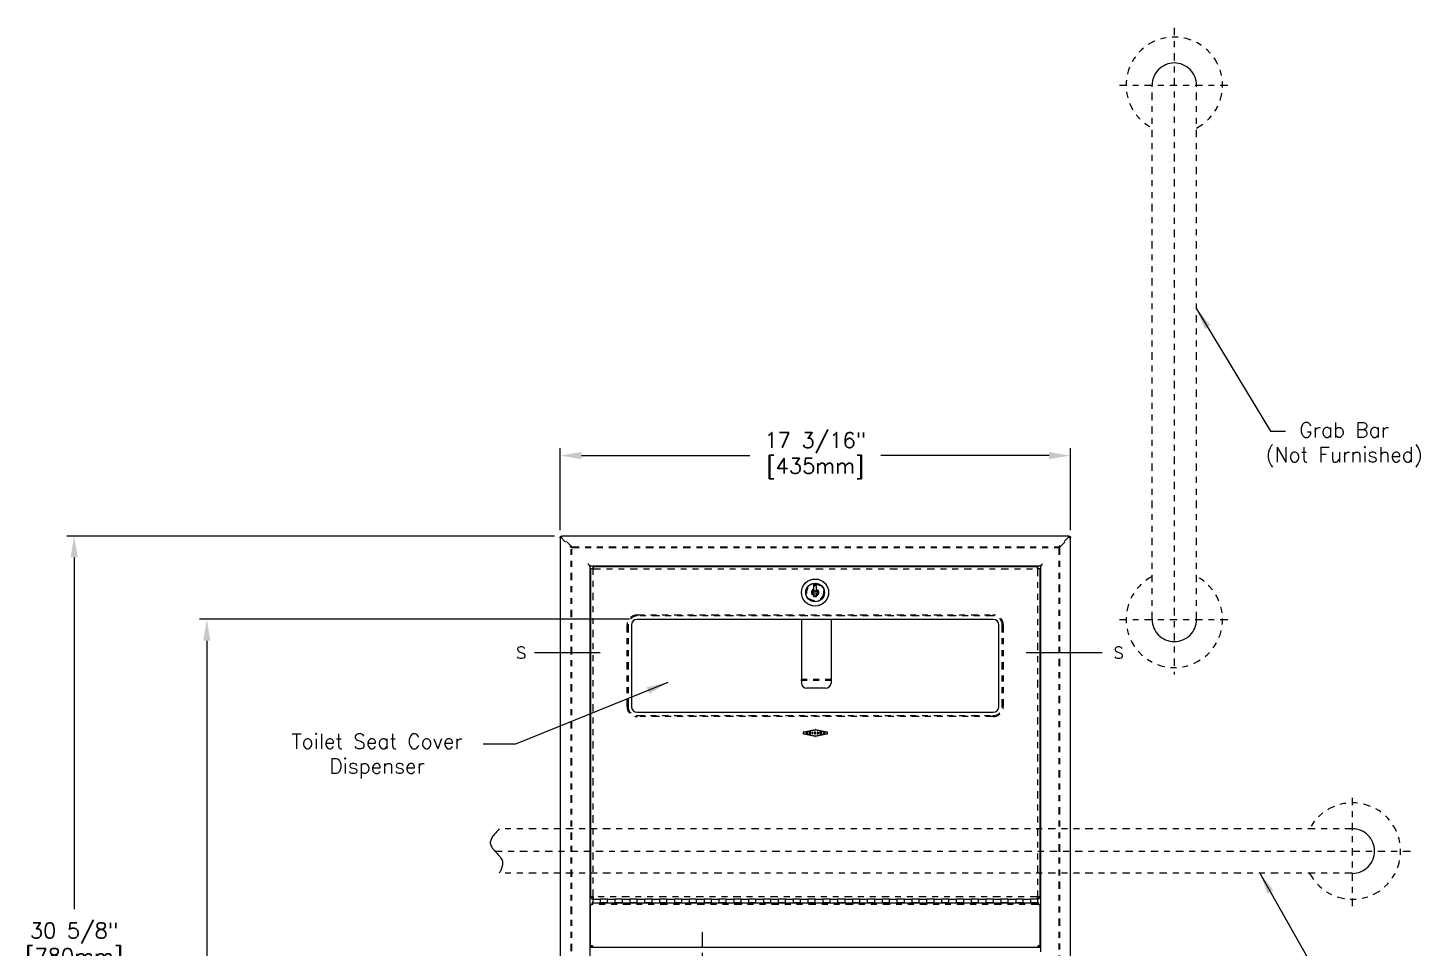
# Model space of a CAD drawing. Header units: inches. Extents: x -2.3 to 42.8, y 5.2 to 38.
# Drawn here: x -2.35 to 21.11, y 22.51 to 38.02 of the extents above; entities that cross this region are included whole.
import ezdxf

# ---------------------------------------------------------------- set-up
doc = ezdxf.new("R2010")
doc.units = ezdxf.units.IN
doc.header["$LTSCALE"] = 0.5
doc.header["$MEASUREMENT"] = 0
doc.header["$PDSIZE"] = -1
for name, pattern in [('CENTER', [0.4, 0.25, -0.05, 0.05, -0.05]), ('CENTERX2', [0.8, 0.5, -0.1, 0.1, -0.1]), ('DOT2', [0.025, 0, -0.025]), ('PHANTOM', [0.5, 0.25, -0.05, 0.05, -0.05, 0.05, -0.05]), ('PHANTOMX2', [5, 2.5, -0.5, 0.5, -0.5, 0.5, -0.5])]:
    doc.linetypes.add(name, pattern=pattern)
doc.layers.add('DIMENSIONS', color=1, linetype='Continuous')
doc.layers.add('Object', color=4, linetype='Continuous')
doc.styles.get("Standard").update_dxf_attribs({"font": 'romans.shx'})
doc.dimstyles.get("Standard").update_dxf_attribs({"dimscale": 2, "dimtxt": 0.13, "dimasz": 0.18, "dimexe": 0.0625, "dimexo": 0.0625, "dimgap": 0.09, "dimtad": 0, "dimtih": 1, "dimtoh": 1, "dimdec": 4, "dimlfac": 2, "dimzin": 4, "dimdsep": 46, "dimlunit": 5, "dimtxsty": 'Standard', "dimcen": 0.09, "dimadec": 0, "dimazin": 1, "dimtfac": 1, "dimtdec": 4, "dimtofl": 0, "dimtmove": 0, "dimatfit": 3, "dimfxl": 1, "dimfrac": 2, "dimtolj": 1, "dimtzin": 0, "dimarcsym": 0})

# ---------------------------------------------------------------- blocks, each defined once
blk = doc.blocks.new('*D4')
at = {"layer": 'Defpoints', "color": 0}
for p in [(15.218, 30.808), (6.623, 29.424), (15.218, 29.424)]:
    blk.add_point(p, dxfattribs=at)
at = {"layer": 'DIMENSIONS', "color": 0, "lineweight": -2}
for p, q in [((6.623, 29.549), (6.623, 30.933)), ((6.983, 30.808), (9.818, 30.808)), ((14.858, 30.808), (12.023, 30.808)), ((15.218, 29.549), (15.218, 30.933))]:
    blk.add_line(p, q, dxfattribs=at)
at = {"layer": 'DIMENSIONS', "color": 0}
for points in [[(6.983, 30.868), (6.983, 30.748), (6.623, 30.808)], [(14.858, 30.868), (14.858, 30.748), (15.218, 30.808)]]:
    blk.add_solid(points, dxfattribs=at)
at = {"layer": 'DIMENSIONS', "color": 0, "insert": (10.921, 30.808), "char_height": 0.26, "attachment_point": 5}
blk.add_mtext('\\A1;17 3/16"\\P[435mm]', dxfattribs=at)
blk = doc.blocks.new('*D5')
at = {"layer": 'Defpoints', "color": 0}
for p in [(6.652, 29.453), (-1.565, 14.139), (6.652, 14.139)]:
    blk.add_point(p, dxfattribs=at)
at = {"layer": 'DIMENSIONS', "color": 0, "lineweight": -2}
for p, q in [((6.527, 29.453), (-1.69, 29.453)), ((-1.565, 29.093), (-1.565, 23.164)), ((-1.565, 14.499), (-1.565, 21.925)), ((6.527, 14.139), (-1.69, 14.139))]:
    blk.add_line(p, q, dxfattribs=at)
at = {"layer": 'DIMENSIONS', "color": 0}
for points in [[(-1.625, 29.093), (-1.505, 29.093), (-1.565, 29.453)], [(-1.625, 14.499), (-1.505, 14.499), (-1.565, 14.139)]]:
    blk.add_solid(points, dxfattribs=at)
at = {"layer": 'DIMENSIONS', "color": 0, "insert": (-1.565, 22.544), "char_height": 0.26, "attachment_point": 5}
blk.add_mtext('\\A1;30 5/8"\\P[780mm]', dxfattribs=at)
blk = doc.blocks.new('*D6')
at = {"layer": 'Defpoints', "color": 0}
for p in [(7.918, 28.049), (0.67, 14.139), (6.652, 14.139)]:
    blk.add_point(p, dxfattribs=at)
at = {"layer": 'DIMENSIONS', "color": 0, "lineweight": -2}
for p, q in [((7.793, 28.049), (0.545, 28.049)), ((0.67, 27.689), (0.67, 21.077)), ((0.67, 14.499), (0.67, 19.838)), ((6.527, 14.139), (0.545, 14.139))]:
    blk.add_line(p, q, dxfattribs=at)
at = {"layer": 'DIMENSIONS', "color": 0}
for points in [[(0.61, 27.689), (0.73, 27.689), (0.67, 28.049)], [(0.61, 14.499), (0.73, 14.499), (0.67, 14.139)]]:
    blk.add_solid(points, dxfattribs=at)
at = {"layer": 'DIMENSIONS', "color": 0, "insert": (0.67, 20.458), "char_height": 0.26, "attachment_point": 5}
blk.add_mtext('\\A1;27 13/16"\\P[705mm]', dxfattribs=at)

msp = doc.modelspace()

# ---------------------------------------------------------------- linework, layer by layer
at = {"layer": 'DIMENSIONS', "linetype": 'CENTER'}
for p, q in [((16.968212, 38.016077), (16.968212, 27.120365)), ((16.042148, 37.048681), (17.891229, 37.048681)), ((16.042148, 28.048681), (17.891229, 28.048681)), ((19.968212, 23.217728), (19.968212, 25.066809)), ((5.520567, 24.144283), (20.990679, 24.144283))]:
    msp.add_line(p, q, dxfattribs=at)
at = {"layer": 'DIMENSIONS', "linetype": 'PHANTOM'}
for p, q in [((16.593212, 28.048681), (16.593212, 37.048681)), ((17.343212, 28.048681), (17.343212, 37.048681)), ((19.968212, 24.519283), (5.596914, 24.519283)), ((19.968212, 23.769283), (5.596914, 23.769283))]:
    msp.add_line(p, q, dxfattribs=at)
at = {"layer": 'DIMENSIONS'}
for p, q in [((7.29426, 27.483533), (6.188496, 27.483533)), ((15.750946, 27.483533), (14.472482, 27.483533))]:
    msp.add_line(p, q, dxfattribs=at)
at = {"layer": 'DIMENSIONS', "linetype": 'CENTERX2'}
msp.add_line((9.012566, 22.776478), (9.012566, 12.232907), dxfattribs=at)
at = {"layer": 'DIMENSIONS', "linetype": 'PHANTOM'}
for centre, start, end in [((16.968212, 37.048681), 297.4864263, 242.5135737), ((16.968212, 28.048681), 117.4864263, 62.5135737), ((19.968212, 24.143791), 207.4864263, 152.5135737)]:
    msp.add_arc(centre, 0.8125, start, end, dxfattribs=at)
at = {"layer": 'DIMENSIONS', "linetype": 'PHANTOMX2'}
for centre, start, end in [((16.968212, 37.048681), 0, 180), ((16.968212, 28.048681), 180, 0), ((19.968212, 24.143791), 270, 90)]:
    msp.add_arc(centre, 0.375, start, end, dxfattribs=at)
msp.add_open_spline([(5.596914, 24.519283), (5.514104, 24.431413), (5.332085, 24.238272), (5.718699, 24.024626), (5.629507, 23.83762), (5.596914, 23.769283)], degree=3, knots=[0, 0, 0, 0, 0.2977481128, 0.654453789, 0.8598638664, 0.8598638664, 0.8598638664, 0.8598638664], dxfattribs=at)
at = {"layer": 'Object', "linetype": 'Continuous', "lineweight": 15}
for p, q in [((6.623171, 29.424234), (6.623171, 14.167832)), ((15.189518, 29.452928), (6.651865, 29.452928)), ((15.218212, 14.167832), (15.218212, 29.424234)), ((7.123816, 28.938364), (7.123816, 28.921033)), ((7.123816, 28.921033), (7.123816, 14.671033)), ((7.137736, 28.952283), (7.155067, 28.952283)), ((7.177691, 28.902283), (7.138192, 28.902283)), ((7.138192, 23.386283), (7.138192, 28.902283)), ((7.155067, 28.952283), (14.686316, 28.952283)), ((7.170691, 28.952283), (7.170691, 28.909283)), ((7.170691, 28.902283), (7.170691, 28.909283)), ((7.177691, 28.941783), (14.663692, 28.941783)), ((7.177691, 28.941783), (7.177691, 28.902283)), ((14.663692, 28.902283), (14.663692, 28.941783)), ((14.703191, 28.902283), (14.663692, 28.902283)), ((14.670692, 28.909283), (14.670692, 28.952283)), ((14.670692, 28.909283), (14.670692, 28.902283)), ((14.686316, 28.952283), (14.703647, 28.952283)), ((14.703191, 28.902283), (14.703191, 23.386283)), ((14.717567, 28.921033), (14.717567, 28.938364)), ((14.717567, 22.444783), (14.717567, 28.921033)), ((10.896441, 28.620976), (10.937441, 28.620976)), ((10.896441, 28.558935), (10.896441, 28.620976)), ((10.937441, 28.620976), (10.937441, 28.558935)), ((10.937441, 28.520976), (10.896441, 28.520976)), ((10.896441, 28.425975), (10.896441, 28.443017)), ((10.937441, 28.425975), (10.896441, 28.425975)), ((10.937441, 28.443017), (10.937441, 28.425975)), ((7.823191, 27.953783), (7.823191, 26.578783)), ((13.918191, 28.048783), (7.918191, 28.048783)), ((10.685691, 28.048783), (10.685691, 27.036226)), ((11.185691, 28.048783), (11.185691, 27.036226)), ((14.013191, 26.578783), (14.013191, 27.953783)), ((10.685691, 27.016081), (10.685691, 27.036226)), ((10.685691, 27.016081), (10.685691, 26.971868)), ((11.185691, 27.036226), (11.185691, 27.016081)), ((11.185691, 27.016081), (11.185691, 26.971868)), ((11.091691, 26.891294), (10.779691, 26.891294)), ((7.918191, 26.483783), (13.918191, 26.483783)), ((10.727086, 26.150908), (10.917042, 26.190903)), ((10.917042, 26.076663), (10.727086, 26.116658)), ((10.727601, 26.148461), (10.917557, 26.188456)), ((10.917557, 26.079109), (10.727601, 26.119105)), ((10.784953, 26.135653), (10.76621, 26.117737)), ((10.76621, 26.117737), (10.770852, 26.117737)), ((10.76746, 26.150236), (10.784953, 26.135653)), ((10.77244, 26.150236), (10.76746, 26.150236)), ((10.770852, 26.117737), (10.786835, 26.133023)), ((10.786835, 26.138231), (10.77244, 26.150236)), ((10.790168, 26.150236), (10.786835, 26.150236)), ((10.786835, 26.150236), (10.786835, 26.138231)), ((10.786835, 26.133023), (10.786835, 26.117737)), ((10.786835, 26.117737), (10.790168, 26.117737)), ((10.790168, 26.117737), (10.790168, 26.150236)), ((10.815001, 26.144273), (10.817768, 26.14232)), ((10.817768, 26.125653), (10.815001, 26.12372)), ((10.876501, 26.150236), (10.873168, 26.150236)), ((10.873168, 26.150236), (10.873168, 26.117737)), ((10.873168, 26.117737), (10.876501, 26.117737)), ((10.876501, 26.117737), (10.876501, 26.150236)), ((10.914102, 26.132737), (10.901335, 26.117737)), ((10.901335, 26.117737), (10.905573, 26.117737)), ((10.905573, 26.117737), (10.91834, 26.132737)), ((10.914063, 26.146903), (10.920501, 26.146903)), ((10.920501, 26.13607), (10.914212, 26.136024)), ((10.923835, 26.150236), (10.916804, 26.150236)), ((10.91834, 26.132737), (10.920501, 26.132737)), ((10.920501, 26.146903), (10.920501, 26.13607)), ((10.920501, 26.132737), (10.920501, 26.117737)), ((10.920501, 26.117737), (10.923835, 26.117737)), ((10.923825, 26.188456), (11.113782, 26.148461)), ((11.113782, 26.119105), (10.923825, 26.079109)), ((10.923835, 26.117737), (10.923835, 26.150236)), ((10.924341, 26.190903), (11.114297, 26.150908)), ((11.114297, 26.116658), (10.924341, 26.076663)), ((10.959951, 26.117737), (10.969501, 26.117737)), ((10.966168, 26.12107), (10.961754, 26.12107)), ((10.962054, 26.146903), (10.966168, 26.146903)), ((10.969501, 26.150236), (10.962685, 26.150236)), ((10.966168, 26.136487), (10.964137, 26.136487)), ((10.964163, 26.133153), (10.966168, 26.133153)), ((10.966168, 26.146903), (10.966168, 26.136487)), ((10.966168, 26.133153), (10.966168, 26.12107)), ((10.969501, 26.117737), (10.969501, 26.150236)), ((11.065867, 26.117737), (11.075418, 26.117737)), ((11.072085, 26.12107), (11.067671, 26.12107)), ((11.06797, 26.146903), (11.072085, 26.146903)), ((11.075418, 26.150236), (11.068602, 26.150236)), ((11.072085, 26.136487), (11.070054, 26.136487)), ((11.07008, 26.133153), (11.072085, 26.133153)), ((11.072085, 26.146903), (11.072085, 26.136487)), ((11.072085, 26.133153), (11.072085, 26.12107)), ((11.075418, 26.117737), (11.075418, 26.150236)), ((7.123816, 23.860514), (7.138192, 23.866987)), ((14.717567, 23.860514), (14.703191, 23.866987)), ((7.130691, 22.544783), (7.130691, 23.244283)), ((7.130691, 23.244283), (7.160691, 23.244283)), ((7.138192, 23.386283), (7.138192, 23.371283)), ((7.162691, 23.371283), (7.138192, 23.371283)), ((7.170691, 23.269283), (7.160691, 23.269283)), ((7.160691, 23.244283), (7.160691, 23.269283)), ((7.170691, 23.331783), (7.295692, 23.331783)), ((7.170691, 23.331783), (7.170691, 23.269283)), ((7.170691, 23.269283), (7.295692, 23.269283)), ((7.177691, 23.371283), (7.177691, 23.331783)), ((7.420691, 23.331783), (7.295692, 23.331783)), ((7.295692, 23.331783), (7.295692, 23.269283)), ((7.420691, 23.269283), (7.295692, 23.269283)), ((7.295692, 23.269283), (7.420691, 23.269283)), ((7.420691, 23.331783), (7.545691, 23.331783)), ((7.420691, 23.269283), (7.420691, 23.331783)), ((7.420691, 23.269283), (7.545691, 23.269283)), ((7.670692, 23.331783), (7.545691, 23.331783)), ((7.545691, 23.331783), (7.545691, 23.269283)), ((7.670692, 23.269283), (7.545691, 23.269283)), ((7.545691, 23.269283), (7.670692, 23.269283)), ((7.670692, 23.331783), (7.795691, 23.331783)), ((7.670692, 23.269283), (7.670692, 23.331783)), ((7.670692, 23.269283), (7.795691, 23.269283)), ((7.920691, 23.331783), (7.795691, 23.331783)), ((7.795691, 23.331783), (7.795691, 23.269283)), ((7.920691, 23.269283), (7.795691, 23.269283)), ((7.795691, 23.269283), (7.920691, 23.269283)), ((7.920691, 23.331783), (8.045691, 23.331783)), ((7.920691, 23.269283), (7.920691, 23.331783)), ((7.920691, 23.269283), (8.045691, 23.269283)), ((8.170692, 23.331783), (8.045691, 23.331783)), ((8.045691, 23.331783), (8.045691, 23.269283)), ((8.170692, 23.269283), (8.045691, 23.269283)), ((8.045691, 23.269283), (8.170692, 23.269283)), ((8.170692, 23.331783), (8.295691, 23.331783)), ((8.170692, 23.269283), (8.170692, 23.331783)), ((8.170692, 23.269283), (8.295691, 23.269283)), ((8.420691, 23.331783), (8.295691, 23.331783)), ((8.295691, 23.331783), (8.295691, 23.269283)), ((8.420691, 23.269283), (8.295691, 23.269283)), ((8.295691, 23.269283), (8.420691, 23.269283)), ((8.420691, 23.331783), (8.545691, 23.331783)), ((8.420691, 23.269283), (8.420691, 23.331783)), ((8.420691, 23.269283), (8.545691, 23.269283)), ((8.670691, 23.331783), (8.545691, 23.331783)), ((8.545691, 23.331783), (8.545691, 23.269283)), ((8.670691, 23.269283), (8.545691, 23.269283)), ((8.545691, 23.269283), (8.670691, 23.269283)), ((8.670691, 23.331783), (8.795691, 23.331783)), ((8.670691, 23.269283), (8.670691, 23.331783)), ((8.670691, 23.269283), (8.795691, 23.269283)), ((8.920691, 23.331783), (8.795691, 23.331783)), ((8.795691, 23.331783), (8.795691, 23.269283)), ((8.920691, 23.269283), (8.795691, 23.269283)), ((8.795691, 23.269283), (8.920691, 23.269283)), ((8.920691, 23.331783), (9.045691, 23.331783)), ((8.920691, 23.269283), (8.920691, 23.331783)), ((8.920691, 23.269283), (9.045691, 23.269283)), ((9.170691, 23.331783), (9.045691, 23.331783)), ((9.045691, 23.331783), (9.045691, 23.269283)), ((9.170691, 23.269283), (9.045691, 23.269283)), ((9.045691, 23.269283), (9.170691, 23.269283)), ((9.170691, 23.331783), (9.295692, 23.331783)), ((9.170691, 23.269283), (9.170691, 23.331783)), ((9.170691, 23.269283), (9.295692, 23.269283)), ((9.420691, 23.331783), (9.295692, 23.331783)), ((9.295692, 23.331783), (9.295692, 23.269283)), ((9.420691, 23.269283), (9.295692, 23.269283)), ((9.295692, 23.269283), (9.420691, 23.269283)), ((9.420691, 23.331783), (9.545691, 23.331783)), ((9.420691, 23.269283), (9.420691, 23.331783)), ((9.420691, 23.269283), (9.545691, 23.269283)), ((9.670691, 23.331783), (9.545691, 23.331783)), ((9.545691, 23.331783), (9.545691, 23.269283)), ((9.670691, 23.269283), (9.545691, 23.269283)), ((9.545691, 23.269283), (9.670691, 23.269283)), ((9.670691, 23.331783), (9.795691, 23.331783)), ((9.670691, 23.269283), (9.670691, 23.331783)), ((9.670691, 23.269283), (9.795691, 23.269283)), ((9.920691, 23.331783), (9.795691, 23.331783)), ((9.795691, 23.331783), (9.795691, 23.269283)), ((9.920691, 23.269283), (9.795691, 23.269283)), ((9.795691, 23.269283), (9.920691, 23.269283)), ((9.920691, 23.331783), (10.045691, 23.331783)), ((9.920691, 23.269283), (9.920691, 23.331783)), ((9.920691, 23.269283), (10.045691, 23.269283)), ((10.170691, 23.331783), (10.045691, 23.331783)), ((10.045691, 23.331783), (10.045691, 23.269283)), ((10.170691, 23.269283), (10.045691, 23.269283)), ((10.045691, 23.269283), (10.170691, 23.269283)), ((10.170691, 23.331783), (10.295691, 23.331783)), ((10.170691, 23.269283), (10.170691, 23.331783)), ((10.170691, 23.269283), (10.295691, 23.269283)), ((10.420691, 23.331783), (10.295691, 23.331783)), ((10.295691, 23.331783), (10.295691, 23.269283)), ((10.420691, 23.269283), (10.295691, 23.269283)), ((10.295691, 23.269283), (10.420691, 23.269283)), ((10.420691, 23.331783), (10.545691, 23.331783)), ((10.420691, 23.269283), (10.420691, 23.331783)), ((10.420691, 23.269283), (10.545691, 23.269283)), ((10.670691, 23.331783), (10.545691, 23.331783)), ((10.545691, 23.331783), (10.545691, 23.269283)), ((10.670691, 23.269283), (10.545691, 23.269283)), ((10.545691, 23.269283), (10.670691, 23.269283)), ((10.670691, 23.331783), (10.795691, 23.331783)), ((10.670691, 23.269283), (10.670691, 23.331783)), ((10.670691, 23.269283), (10.795691, 23.269283)), ((10.920691, 23.331783), (10.795691, 23.331783)), ((10.795691, 23.331783), (10.795691, 23.269283)), ((10.920691, 23.269283), (10.795691, 23.269283)), ((10.795691, 23.269283), (10.920691, 23.269283)), ((10.920691, 23.331783), (11.045691, 23.331783)), ((10.920691, 23.269283), (10.920691, 23.331783)), ((10.920691, 23.269283), (11.045691, 23.269283)), ((11.170691, 23.331783), (11.045691, 23.331783)), ((11.045691, 23.331783), (11.045691, 23.269283)), ((11.170691, 23.269283), (11.045691, 23.269283)), ((11.045691, 23.269283), (11.170691, 23.269283)), ((11.170691, 23.331783), (11.295691, 23.331783)), ((11.170691, 23.269283), (11.170691, 23.331783)), ((11.170691, 23.269283), (11.295691, 23.269283)), ((11.420691, 23.331783), (11.295691, 23.331783)), ((11.295691, 23.331783), (11.295691, 23.269283)), ((11.420691, 23.269283), (11.295691, 23.269283)), ((11.295691, 23.269283), (11.420691, 23.269283)), ((11.420691, 23.331783), (11.545691, 23.331783)), ((11.420691, 23.269283), (11.420691, 23.331783)), ((11.420691, 23.269283), (11.545691, 23.269283)), ((11.670691, 23.331783), (11.545691, 23.331783)), ((11.545691, 23.331783), (11.545691, 23.269283)), ((11.670691, 23.269283), (11.545691, 23.269283)), ((11.545691, 23.269283), (11.670691, 23.269283)), ((11.670691, 23.331783), (11.795691, 23.331783)), ((11.670691, 23.269283), (11.670691, 23.331783)), ((11.670691, 23.269283), (11.795691, 23.269283)), ((11.920691, 23.331783), (11.795691, 23.331783)), ((11.795691, 23.331783), (11.795691, 23.269283)), ((11.920691, 23.269283), (11.795691, 23.269283)), ((11.795691, 23.269283), (11.920691, 23.269283)), ((11.920691, 23.331783), (12.045691, 23.331783)), ((11.920691, 23.269283), (11.920691, 23.331783)), ((11.920691, 23.269283), (12.045691, 23.269283)), ((12.170691, 23.331783), (12.045691, 23.331783)), ((12.045691, 23.331783), (12.045691, 23.269283)), ((12.170691, 23.269283), (12.045691, 23.269283)), ((12.045691, 23.269283), (12.170691, 23.269283)), ((12.170691, 23.331783), (12.295691, 23.331783)), ((12.170691, 23.269283), (12.170691, 23.331783)), ((12.170691, 23.269283), (12.295691, 23.269283)), ((12.420691, 23.331783), (12.295691, 23.331783)), ((12.295691, 23.331783), (12.295691, 23.269283)), ((12.420691, 23.269283), (12.295691, 23.269283)), ((12.295691, 23.269283), (12.420691, 23.269283)), ((12.420691, 23.331783), (12.545691, 23.331783)), ((12.420691, 23.269283), (12.420691, 23.331783)), ((12.420691, 23.269283), (12.545691, 23.269283)), ((12.670691, 23.331783), (12.545691, 23.331783)), ((12.545691, 23.331783), (12.545691, 23.269283)), ((12.670691, 23.269283), (12.545691, 23.269283)), ((12.545691, 23.269283), (12.670691, 23.269283)), ((12.670691, 23.331783), (12.795691, 23.331783)), ((12.670691, 23.269283), (12.670691, 23.331783)), ((12.670691, 23.269283), (12.795691, 23.269283)), ((12.920691, 23.331783), (12.795691, 23.331783)), ((12.795691, 23.331783), (12.795691, 23.269283)), ((12.920691, 23.269283), (12.795691, 23.269283)), ((12.795691, 23.269283), (12.920691, 23.269283)), ((12.920691, 23.331783), (13.045691, 23.331783)), ((12.920691, 23.269283), (12.920691, 23.331783)), ((12.920691, 23.269283), (13.045691, 23.269283)), ((13.170691, 23.331783), (13.045691, 23.331783)), ((13.045691, 23.331783), (13.045691, 23.269283)), ((13.170691, 23.269283), (13.045691, 23.269283)), ((13.045691, 23.269283), (13.170691, 23.269283)), ((13.170691, 23.331783), (13.295691, 23.331783)), ((13.170691, 23.269283), (13.170691, 23.331783)), ((13.170691, 23.269283), (13.295691, 23.269283)), ((13.420692, 23.331783), (13.295691, 23.331783)), ((13.295691, 23.331783), (13.295691, 23.269283)), ((13.420692, 23.269283), (13.295691, 23.269283)), ((13.295691, 23.269283), (13.420692, 23.269283)), ((13.420692, 23.331783), (13.545691, 23.331783)), ((13.420692, 23.269283), (13.420692, 23.331783)), ((13.420692, 23.269283), (13.545691, 23.269283)), ((13.670691, 23.331783), (13.545691, 23.331783)), ((13.545691, 23.331783), (13.545691, 23.269283)), ((13.670691, 23.269283), (13.545691, 23.269283)), ((13.545691, 23.269283), (13.670691, 23.269283)), ((13.670691, 23.331783), (13.795692, 23.331783)), ((13.670691, 23.269283), (13.670691, 23.331783)), ((13.670691, 23.269283), (13.795692, 23.269283)), ((13.920691, 23.331783), (13.795692, 23.331783)), ((13.795692, 23.331783), (13.795692, 23.269283)), ((13.920691, 23.269283), (13.795692, 23.269283)), ((13.795692, 23.269283), (13.920691, 23.269283)), ((13.920691, 23.331783), (14.045691, 23.331783)), ((13.920691, 23.269283), (13.920691, 23.331783)), ((13.920691, 23.269283), (14.045691, 23.269283)), ((14.170691, 23.331783), (14.045691, 23.331783)), ((14.045691, 23.331783), (14.045691, 23.269283)), ((14.170691, 23.269283), (14.045691, 23.269283)), ((14.045691, 23.269283), (14.170691, 23.269283)), ((14.170691, 23.331783), (14.295692, 23.331783)), ((14.170691, 23.269283), (14.170691, 23.331783)), ((14.170691, 23.269283), (14.295692, 23.269283)), ((14.420691, 23.331783), (14.295692, 23.331783)), ((14.295692, 23.331783), (14.295692, 23.269283)), ((14.420691, 23.269283), (14.295692, 23.269283)), ((14.295692, 23.269283), (14.420691, 23.269283)), ((14.420691, 23.331783), (14.545691, 23.331783)), ((14.420691, 23.269283), (14.420691, 23.331783)), ((14.420691, 23.269283), (14.545691, 23.269283)), ((14.670692, 23.331783), (14.545691, 23.331783)), ((14.545691, 23.331783), (14.545691, 23.269283)), ((14.670692, 23.269283), (14.545691, 23.269283)), ((14.545691, 23.269283), (14.670692, 23.269283)), ((14.663692, 23.331783), (14.663692, 23.371283)), ((14.670692, 23.269283), (14.670692, 23.331783)), ((14.680691, 23.269283), (14.670692, 23.269283)), ((14.678692, 23.371283), (14.703191, 23.371283)), ((14.680691, 23.269283), (14.680691, 23.244283)), ((14.680691, 23.244283), (14.710691, 23.244283)), ((14.703191, 23.371283), (14.703191, 23.386283)), ((14.710691, 22.544783), (14.710691, 23.244283)), ((7.160691, 22.544783), (7.130691, 22.544783)), ((7.170942, 22.534783), (7.137441, 22.534783)), ((7.170942, 22.519783), (7.137441, 22.519783)), ((7.160691, 22.544783), (7.170942, 22.544783)), ((7.170942, 22.519783), (7.170942, 22.544783)), ((14.670441, 22.519783), (7.170942, 22.519783)), ((14.670441, 22.544783), (14.670441, 22.519783)), ((14.670441, 22.544783), (14.680691, 22.544783)), ((14.703941, 22.534783), (14.670441, 22.534783)), ((14.703941, 22.519783), (14.670441, 22.519783)), ((14.710691, 22.544783), (14.680691, 22.544783))]:
    msp.add_line(p, q, dxfattribs=at)
at = {"layer": 'Object', "linetype": 'PHANTOM', "lineweight": 0}
for p, q in [((6.625918, 29.438505), (6.805718, 29.258705)), ((6.817394, 29.270381), (6.637594, 29.450182)), ((15.203789, 29.450182), (15.023989, 29.270381)), ((15.035665, 29.258705), (15.215465, 29.438505)), ((6.805718, 14.333361), (6.805718, 29.258705)), ((6.817394, 29.270381), (15.023989, 29.270381)), ((6.817394, 29.258705), (15.023989, 29.258705)), ((6.817394, 14.333361), (6.817394, 29.258705)), ((15.023989, 29.258705), (15.023989, 14.333361)), ((15.035665, 29.258705), (15.035665, 14.333361)), ((7.177691, 28.902283), (14.663692, 28.902283)), ((7.177691, 23.371283), (7.177691, 28.902283)), ((14.663692, 28.902283), (14.663692, 23.371283)), ((7.749516, 26.578783), (7.749516, 27.953783)), ((7.766069, 27.953783), (7.749516, 27.953783)), ((7.766069, 27.953783), (7.766069, 26.578783)), ((7.918191, 28.122459), (13.918191, 28.122459)), ((13.918191, 28.105906), (7.918191, 28.105906)), ((14.070314, 26.578783), (14.070314, 27.953783)), ((14.086867, 27.953783), (14.070314, 27.953783)), ((14.086867, 27.953783), (14.086867, 26.578783)), ((7.918191, 26.42666), (13.918191, 26.42666)), ((7.918191, 26.410107), (7.918191, 26.42666)), ((13.918191, 26.410107), (7.918191, 26.410107)), ((14.680691, 23.244283), (7.160691, 23.244283)), ((14.663692, 23.371283), (7.177691, 23.371283))]:
    msp.add_line(p, q, dxfattribs=at)
at = {"layer": 'Object', "linetype": 'DOT2', "lineweight": 0}
for p, q in [((6.805718, 29.258705), (6.817394, 29.258705)), ((6.817394, 29.258705), (6.817394, 29.270381)), ((15.023989, 29.270381), (15.023989, 29.258705)), ((15.023989, 29.258705), (15.035665, 29.258705)), ((7.177691, 28.909283), (7.170691, 28.909283)), ((14.670692, 28.909283), (14.663692, 28.909283)), ((7.918191, 28.105906), (7.918191, 28.122459)), ((13.918191, 28.105906), (13.918191, 28.122459)), ((11.185691, 27.036226), (10.685691, 27.036226)), ((11.185691, 27.016081), (10.685691, 27.016081)), ((7.766069, 26.578783), (7.749516, 26.578783)), ((14.086867, 26.578783), (14.070314, 26.578783)), ((13.918191, 26.410107), (13.918191, 26.42666)), ((7.137441, 22.534783), (7.137441, 22.519783)), ((14.703941, 22.534783), (14.703941, 22.519783))]:
    msp.add_line(p, q, dxfattribs=at)
at = {"layer": 'Object', "linetype": 'Continuous', "lineweight": 15, "flags": 128}
for points in [[(7.123816, 24.129107), (7.1292, 24.123538), (7.138192, 24.113193)], [(14.703191, 24.113193), (14.712183, 24.123538), (14.717567, 24.129107)], [(7.130691, 22.683846), (7.1292, 22.685467), (7.123816, 22.691035)], [(14.710691, 22.683846), (14.712183, 22.685467), (14.717567, 22.691035)]]:
    msp.add_lwpolyline(points, dxfattribs=at)
at = {"layer": 'Object', "linetype": 'DOT2', "lineweight": 0, "flags": 128}
for points in [[(7.138192, 24.104594), (7.1292, 24.114315), (7.123816, 24.119548)], [(7.138192, 24.04645), (7.1292, 24.056172), (7.123816, 24.061405)], [(14.703191, 24.104594), (14.712183, 24.114315), (14.717567, 24.119548)], [(14.703191, 24.04645), (14.712183, 24.056172), (14.717567, 24.061405)]]:
    msp.add_lwpolyline(points, dxfattribs=at)
at = {"layer": 'Object', "linetype": 'Continuous', "lineweight": 15}
for radius in [0.2275, 0.1575, 0.155]:
    msp.add_circle((10.916941, 28.500976), radius, dxfattribs=at)
at = {"layer": 'Object', "linetype": 'DOT2', "lineweight": 0}
msp.add_circle((10.916941, 28.500976), 0.227401, dxfattribs=at)
at = {"layer": 'Object', "linetype": 'PHANTOM', "lineweight": 0}
msp.add_circle((10.916941, 28.500976), 0.14, dxfattribs=at)
at = {"layer": 'Object', "linetype": 'DOT2', "lineweight": 0}
for centre, start, end in [((6.883935, 29.192164), 130.3884855, 139.6115145), ((14.957447, 29.192164), 40.3884855, 49.6115145)]:
    msp.add_arc(centre, 0.102692, start, end, dxfattribs=at)
at = {"layer": 'Object', "linetype": 'PHANTOM', "lineweight": 0}
for centre, radius, start, end in [((10.916941, 28.500976), 0.061478, 109.4785805, 250.5214195), ((10.916941, 28.500976), 0.043766, 117.9307865, 242.0692135), ((10.916941, 28.500976), 0.061478, 289.4785805, 70.5214195), ((10.916941, 28.500976), 0.043766, 297.9307865, 62.0692135), ((7.918191, 27.953783), 0.168676, 90, 180), ((7.918191, 27.953783), 0.152123, 90, 180), ((13.918191, 27.953783), 0.168676, 0, 90), ((13.918191, 27.953783), 0.152123, 0, 90), ((7.918191, 26.578783), 0.168676, 180, 270), ((7.918191, 26.578783), 0.152123, 180, 270), ((13.918191, 26.578783), 0.168676, 270, 0), ((13.918191, 26.578783), 0.152123, 270, 0)]:
    msp.add_arc(centre, radius, start, end, dxfattribs=at)
at = {"layer": 'Object', "linetype": 'Continuous', "lineweight": 15}
for centre, radius, start, end in [((10.916941, 28.500976), 0.0575, 249.1132629, 290.8867371), ((7.918191, 27.953783), 0.095, 90, 180), ((13.918191, 27.953783), 0.095, 0, 90), ((10.773457, 26.97914), 0.088067, 184.7366091, 274.0592556), ((11.097926, 26.97914), 0.088067, 265.9407263, 355.263409), ((7.918191, 26.578783), 0.095, 180, 270), ((13.918191, 26.578783), 0.095, 270, 0), ((10.730691, 26.133783), 0.0175, 101.8899942, 258.1100058), ((10.730691, 26.133783), 0.015, 101.8899942, 258.1100058), ((10.920691, 26.173572), 0.017711, 78.1100058, 101.8899942), ((10.920691, 26.093994), 0.017711, 258.1100058, 281.8899942), ((10.920691, 26.173572), 0.015211, 78.1100058, 101.8899942), ((10.920691, 26.093994), 0.015211, 258.1100058, 281.8899942), ((11.110691, 26.133783), 0.015, 281.8899942, 78.1100058), ((11.110691, 26.133783), 0.0175, 281.8899942, 78.1100058), ((7.137441, 22.504783), 0.03, 90, 117.0113289), ((7.137441, 22.504783), 0.015, 90, 155.2760372), ((14.703941, 22.504783), 0.03, 62.9886711, 90), ((14.703941, 22.504783), 0.015, 24.7239628, 90)]:
    msp.add_arc(centre, radius, start, end, dxfattribs=at)
at = {"layer": 'Object', "linetype": 'Continuous', "lineweight": 15, "extrusion": (0, 0, -1)}
for centre, major_axis, start_param, end_param in [((6.651865, 29.424234), (0, 0.033426), 4.71238898, 5.153499892), ((6.651865, 29.424234), (-0.033426, 0), 1.129685416, 1.570796327), ((15.189518, 29.424234), (-0.033426, 0), 1.570796327, 2.011907238), ((15.189518, 29.424234), (0, 0.033426), 1.129685416, 1.570796327)]:
    msp.add_ellipse(centre, major_axis=major_axis, ratio=0.858425944, start_param=start_param, end_param=end_param, dxfattribs=at)
at = {"layer": 'Object', "linetype": 'Continuous', "lineweight": 15}
for points, knots in [([(6.625918, 29.438505), (6.626923, 29.440486), (6.628936, 29.444454), (6.633409, 29.448248), (6.636503, 29.449677), (6.637594, 29.450182)], [0, 0, 0, 0, 0.392276629, 0.785629059, 1, 1, 1, 1]), ([(15.203789, 29.450182), (15.20577, 29.449176), (15.209737, 29.447163), (15.213532, 29.44269), (15.214961, 29.439596), (15.215465, 29.438505)], [0, 0, 0, 0, 0.392264108, 0.785643139, 1, 1, 1, 1]), ([(7.093817, 28.982283), (7.098123, 28.977661), (7.10674, 28.968411), (7.119659, 28.957509), (7.13002, 28.952747), (7.136023, 28.952386), (7.137736, 28.952283)], [0, 0, 0, 0, 0.293976114, 0.588248873, 0.882521358, 1, 1, 1, 1]), ([(7.123816, 28.938364), (7.123189, 28.94267), (7.121933, 28.951286), (7.112466, 28.964206), (7.102103, 28.974568), (7.095656, 28.98057), (7.093817, 28.982283)], [0, 0, 0, 0, 0.293977713, 0.58825275, 0.882528515, 1, 1, 1, 1]), ([(14.703647, 28.952283), (14.707953, 28.95291), (14.71657, 28.954166), (14.729489, 28.963634), (14.739851, 28.973996), (14.745854, 28.980443), (14.747566, 28.982283)], [0, 0, 0, 0, 0.2939824354, 0.5882549235, 0.8825260115, 1, 1, 1, 1]), ([(14.747566, 28.982283), (14.742944, 28.977977), (14.733694, 28.96936), (14.722792, 28.956441), (14.718031, 28.946079), (14.71767, 28.940076), (14.717567, 28.938364)], [0, 0, 0, 0, 0.293977332, 0.588251771, 0.882527156, 1, 1, 1, 1]), ([(10.896441, 28.539643), (10.896441, 28.542322), (10.896441, 28.547681), (10.896441, 28.554774), (10.896441, 28.558493), (10.896441, 28.558935)], [0, 0, 0, 0, 0.468427141, 0.936840605, 1, 1, 1, 1]), ([(10.896441, 28.539643), (10.896441, 28.536619), (10.896441, 28.528575), (10.896441, 28.514994), (10.896441, 28.498105), (10.896441, 28.480702), (10.896441, 28.468214), (10.896441, 28.462723), (10.896441, 28.462309)], [0, 0, 0, 0, 0.136749279, 0.3636805193, 0.5004752749, 0.7402821476, 0.9803986046, 1, 1, 1, 1]), ([(10.896441, 28.443017), (10.896441, 28.446272), (10.896441, 28.45278), (10.896441, 28.459062), (10.896441, 28.461917), (10.896441, 28.462309)], [0, 0, 0, 0, 0.463374345, 0.926346752, 1, 1, 1, 1]), ([(10.937441, 28.558935), (10.937441, 28.55568), (10.937441, 28.549172), (10.937441, 28.542889), (10.937441, 28.540035), (10.937441, 28.539643)], [0, 0, 0, 0, 0.463374345, 0.926346752, 1, 1, 1, 1]), ([(10.937441, 28.462309), (10.937441, 28.465333), (10.937441, 28.473376), (10.937441, 28.486958), (10.937441, 28.503847), (10.937441, 28.52125), (10.937441, 28.533738), (10.937441, 28.539229), (10.937441, 28.539643)], [0, 0, 0, 0, 0.136749279, 0.3636805193, 0.5004752749, 0.7402821476, 0.9803986046, 1, 1, 1, 1]), ([(10.937441, 28.462309), (10.937441, 28.459629), (10.937441, 28.454271), (10.937441, 28.447178), (10.937441, 28.443459), (10.937441, 28.443017)], [0, 0, 0, 0, 0.468452523, 0.936840381, 1, 1, 1, 1]), ([(10.830119, 26.15107), (10.826838, 26.15075), (10.820979, 26.150178), (10.816828, 26.146078), (10.815001, 26.144273)], [0, 0, 0, 0, 0.55986368, 1, 1, 1, 1]), ([(10.815001, 26.12372), (10.816096, 26.122551), (10.818284, 26.120214), (10.823435, 26.117492), (10.827553, 26.117126), (10.830067, 26.116903)], [0, 0, 0, 0, 0.280265627, 0.560592777, 1, 1, 1, 1]), ([(10.817768, 26.14232), (10.818909, 26.143441), (10.820788, 26.14529), (10.824141, 26.146812), (10.827139, 26.147606), (10.829199, 26.147693), (10.830229, 26.147737)], [0, 0, 0, 0, 0.339338583, 0.559518101, 0.77972945, 1, 1, 1, 1]), ([(10.830014, 26.120237), (10.827392, 26.120528), (10.822702, 26.12105), (10.819278, 26.124245), (10.817768, 26.125653)], [0, 0, 0, 0, 0.559045811, 1, 1, 1, 1]), ([(10.845418, 26.133954), (10.845134, 26.131791), (10.844565, 26.127462), (10.840146, 26.122979), (10.835104, 26.120565), (10.831712, 26.120346), (10.830014, 26.120237)], [0, 0, 0, 0, 0.279079485, 0.558586827, 0.779119253, 1, 1, 1, 1]), ([(10.830067, 26.116903), (10.831868, 26.116995), (10.834836, 26.117147), (10.83877, 26.118457), (10.841853, 26.120153), (10.843527, 26.121775), (10.844363, 26.122587)], [0, 0, 0, 0, 0.339900469, 0.559985466, 0.780004543, 1, 1, 1, 1]), ([(10.848751, 26.134175), (10.848405, 26.136808), (10.847711, 26.142077), (10.842415, 26.147595), (10.83632, 26.150655), (10.832187, 26.150932), (10.830119, 26.15107)], [0, 0, 0, 0, 0.279100925, 0.558711585, 0.779184918, 1, 1, 1, 1]), ([(10.830229, 26.147737), (10.832366, 26.147514), (10.836636, 26.147068), (10.841738, 26.14366), (10.844919, 26.139003), (10.845252, 26.135637), (10.845418, 26.133954)], [0, 0, 0, 0, 0.28010558, 0.559839974, 0.779891854, 1, 1, 1, 1]), ([(10.844363, 26.122587), (10.845786, 26.124533), (10.84833, 26.128014), (10.848622, 26.13229), (10.848751, 26.134175)], [0, 0, 0, 0, 0.559048277, 1, 1, 1, 1]), ([(10.908835, 26.149794), (10.907771, 26.149474), (10.905646, 26.148835), (10.903304, 26.146711), (10.901945, 26.144155), (10.901816, 26.142416), (10.901751, 26.141545)], [0, 0, 0, 0, 0.280075628, 0.559808156, 0.77972754, 1, 1, 1, 1]), ([(10.901751, 26.141545), (10.901936, 26.140104), (10.902213, 26.137937), (10.904004, 26.135644), (10.907453, 26.133035), (10.91115, 26.132869), (10.914102, 26.132737)], [0, 0, 0, 0, 0.249448675, 0.375246694, 0.501110667, 1, 1, 1, 1]), ([(10.905085, 26.141552), (10.905126, 26.142046), (10.905208, 26.143033), (10.90593, 26.144357), (10.906932, 26.145452), (10.909509, 26.146972), (10.91204, 26.146934), (10.914063, 26.146903)], [0, 0, 0, 0, 0.125217358, 0.250374374, 0.37559936, 0.500896758, 1, 1, 1, 1]), ([(10.914212, 26.136024), (10.912155, 26.136026), (10.90958, 26.136027), (10.906937, 26.137551), (10.905911, 26.138673), (10.905209, 26.140041), (10.905126, 26.141048), (10.905085, 26.141552)], [0, 0, 0, 0, 0.498959323, 0.624274109, 0.749571774, 0.874839859, 1, 1, 1, 1]), ([(10.916804, 26.150236), (10.91531, 26.150241), (10.912645, 26.150249), (10.909999, 26.149933), (10.908835, 26.149794)], [0, 0, 0, 0, 0.560206659, 1, 1, 1, 1]), ([(10.955791, 26.135269), (10.954746, 26.1349), (10.952661, 26.134165), (10.950283, 26.132108), (10.948896, 26.129565), (10.948744, 26.12783), (10.948668, 26.126962)], [0, 0, 0, 0, 0.280592423, 0.559974743, 0.77997929, 1, 1, 1, 1]), ([(10.948668, 26.126962), (10.948906, 26.125438), (10.949384, 26.122385), (10.952692, 26.119367), (10.956355, 26.117919), (10.958751, 26.117797), (10.959951, 26.117737)], [0, 0, 0, 0, 0.2785044415, 0.5581302146, 0.7788310302, 1, 1, 1, 1]), ([(10.962685, 26.150236), (10.961234, 26.150206), (10.958344, 26.150146), (10.954465, 26.148628), (10.952019, 26.145598), (10.95173, 26.143321), (10.951585, 26.142183)], [0, 0, 0, 0, 0.281416034, 0.560478676, 0.780297764, 1, 1, 1, 1]), ([(10.951585, 26.142183), (10.951649, 26.141389), (10.951778, 26.139802), (10.95306, 26.137173), (10.954756, 26.13599), (10.955791, 26.135269)], [0, 0, 0, 0, 0.280687498, 0.561144408, 1, 1, 1, 1]), ([(10.952001, 26.126962), (10.952125, 26.127795), (10.952371, 26.129466), (10.954526, 26.131743), (10.956588, 26.13238), (10.957848, 26.132769)], [0, 0, 0, 0, 0.2792845222, 0.5596581295, 1, 1, 1, 1]), ([(10.961754, 26.12107), (10.959555, 26.121062), (10.95626, 26.12105), (10.95322, 26.123472), (10.952152, 26.125356), (10.952052, 26.126427), (10.952001, 26.126962)], [0, 0, 0, 0, 0.4997902813, 0.7489599221, 0.8745243515, 1, 1, 1, 1]), ([(10.954918, 26.142125), (10.954942, 26.14253), (10.954991, 26.14334), (10.955469, 26.144483), (10.956272, 26.14541), (10.958309, 26.146774), (10.96039, 26.146846), (10.962054, 26.146903)], [0, 0, 0, 0, 0.125386186, 0.250676871, 0.375992551, 0.501388983, 1, 1, 1, 1]), ([(10.964137, 26.136487), (10.96205, 26.136487), (10.95944, 26.136488), (10.956807, 26.138091), (10.955767, 26.139218), (10.955047, 26.140598), (10.954961, 26.141616), (10.954918, 26.142125)], [0, 0, 0, 0, 0.498861356, 0.624212375, 0.749513676, 0.874758441, 1, 1, 1, 1]), ([(10.957848, 26.132769), (10.959022, 26.132909), (10.961121, 26.133158), (10.963233, 26.133155), (10.964163, 26.133153)], [0, 0, 0, 0, 0.559752509, 1, 1, 1, 1]), ([(11.012896, 26.15107), (11.010255, 26.150827), (11.004976, 26.150342), (10.99884, 26.145926), (10.994921, 26.140224), (10.99453, 26.136075), (10.994335, 26.133999)], [0, 0, 0, 0, 0.280090323, 0.559742806, 0.779813844, 1, 1, 1, 1]), ([(10.994335, 26.133999), (10.994673, 26.131386), (10.99535, 26.126155), (11.000509, 26.120627), (11.006451, 26.117367), (11.010556, 26.117058), (11.01261, 26.116903)], [0, 0, 0, 0, 0.279213289, 0.55894382, 0.779348884, 1, 1, 1, 1]), ([(10.997668, 26.134006), (10.997955, 26.136132), (10.998529, 26.140386), (11.002844, 26.144806), (11.007744, 26.147289), (11.011075, 26.147587), (11.01274, 26.147737)], [0, 0, 0, 0, 0.2791126795, 0.5585268853, 0.7793127995, 1, 1, 1, 1]), ([(11.01274, 26.120237), (11.010612, 26.120456), (11.006361, 26.120896), (11.001299, 26.124327), (10.998182, 26.128986), (10.997839, 26.132333), (10.997668, 26.134006)], [0, 0, 0, 0, 0.2801018725, 0.5597798394, 0.7798896858, 1, 1, 1, 1]), ([(11.01261, 26.116903), (11.015222, 26.117157), (11.020444, 26.117664), (11.026477, 26.122076), (11.030383, 26.12769), (11.030795, 26.131792), (11.031001, 26.133843)], [0, 0, 0, 0, 0.280020828, 0.559765629, 0.77990479, 1, 1, 1, 1]), ([(11.01274, 26.147737), (11.014854, 26.147486), (11.019081, 26.146984), (11.024061, 26.143495), (11.02717, 26.138861), (11.027502, 26.135525), (11.027668, 26.133856)], [0, 0, 0, 0, 0.279880606, 0.559678497, 0.779830337, 1, 1, 1, 1]), ([(11.027668, 26.133856), (11.027382, 26.131747), (11.02681, 26.127525), (11.022533, 26.123157), (11.017707, 26.120608), (11.014396, 26.120361), (11.01274, 26.120237)], [0, 0, 0, 0, 0.2790594865, 0.5587703495, 0.779298073, 1, 1, 1, 1]), ([(11.031001, 26.133843), (11.030651, 26.136441), (11.02995, 26.141638), (11.024978, 26.147303), (11.019023, 26.150524), (11.014938, 26.150888), (11.012896, 26.15107)], [0, 0, 0, 0, 0.279348183, 0.558885559, 0.779417515, 1, 1, 1, 1]), ([(11.061707, 26.135269), (11.060662, 26.1349), (11.058577, 26.134165), (11.0562, 26.132108), (11.054813, 26.129565), (11.054661, 26.12783), (11.054585, 26.126962)], [0, 0, 0, 0, 0.280592526, 0.559974771, 0.77997935, 1, 1, 1, 1]), ([(11.054585, 26.126962), (11.054823, 26.125438), (11.0553, 26.122385), (11.058608, 26.119367), (11.062272, 26.117919), (11.064668, 26.117797), (11.065867, 26.117737)], [0, 0, 0, 0, 0.278504526, 0.558130208, 0.778831163, 1, 1, 1, 1]), ([(11.068602, 26.150236), (11.067151, 26.150206), (11.064261, 26.150146), (11.060381, 26.148628), (11.057936, 26.145598), (11.057646, 26.143321), (11.057501, 26.142183)], [0, 0, 0, 0, 0.2814158987, 0.5604786888, 0.7802977867, 1, 1, 1, 1]), ([(11.057501, 26.142183), (11.057566, 26.141389), (11.057694, 26.139802), (11.058977, 26.137173), (11.060673, 26.13599), (11.061707, 26.135269)], [0, 0, 0, 0, 0.280687437, 0.561144443, 1, 1, 1, 1]), ([(11.057918, 26.126962), (11.058041, 26.127795), (11.058288, 26.129466), (11.060443, 26.131743), (11.062505, 26.13238), (11.063764, 26.132769)], [0, 0, 0, 0, 0.2792845613, 0.5596584426, 1, 1, 1, 1]), ([(11.067671, 26.12107), (11.065472, 26.121062), (11.062176, 26.12105), (11.059136, 26.123472), (11.058068, 26.125356), (11.057968, 26.126427), (11.057918, 26.126962)], [0, 0, 0, 0, 0.4997904906, 0.748959817, 0.874524299, 1, 1, 1, 1]), ([(11.060835, 26.142125), (11.060859, 26.14253), (11.060907, 26.14334), (11.061385, 26.144483), (11.062188, 26.14541), (11.064226, 26.146774), (11.066307, 26.146846), (11.06797, 26.146903)], [0, 0, 0, 0, 0.125386255, 0.25067689, 0.375992457, 0.501389519, 1, 1, 1, 1]), ([(11.070054, 26.136487), (11.067967, 26.136487), (11.065356, 26.136488), (11.062724, 26.138091), (11.061684, 26.139218), (11.060964, 26.140598), (11.060878, 26.141616), (11.060835, 26.142125)], [0, 0, 0, 0, 0.498861356, 0.624212649, 0.749513518, 0.874758488, 1, 1, 1, 1]), ([(11.063764, 26.132769), (11.064939, 26.132909), (11.067037, 26.133158), (11.06915, 26.133155), (11.07008, 26.133153)], [0, 0, 0, 0, 0.559752984, 1, 1, 1, 1]), ([(7.138192, 23.386283), (7.138559, 23.385301), (7.139338, 23.383215), (7.145804, 23.38002), (7.155997, 23.376707), (7.167329, 23.373789), (7.174787, 23.371985), (7.177691, 23.371283)], [0, 0, 0, 0, 0.19655524, 0.417417268, 0.638290729, 0.859163444, 1, 1, 1, 1]), ([(7.177691, 23.331783), (7.17363, 23.33215), (7.165004, 23.33293), (7.153104, 23.339396), (7.143761, 23.349589), (7.138872, 23.36092), (7.138382, 23.368379), (7.138192, 23.371283)], [0, 0, 0, 0, 0.196551148, 0.4174185685, 0.6382908962, 0.8591639912, 1, 1, 1, 1]), ([(7.177691, 23.356283), (7.175533, 23.356555), (7.171368, 23.357079), (7.166332, 23.360935), (7.163228, 23.365893), (7.16286, 23.369589), (7.162691, 23.371283)], [0, 0, 0, 0, 0.27427856, 0.529246474, 0.784164948, 1, 1, 1, 1]), ([(14.663692, 23.371283), (14.667753, 23.372265), (14.676379, 23.374351), (14.688279, 23.377545), (14.697622, 23.380859), (14.70251, 23.383777), (14.703001, 23.385581), (14.703191, 23.386283)], [0, 0, 0, 0, 0.196551205, 0.417418302, 0.638288654, 0.859161425, 1, 1, 1, 1]), ([(14.678692, 23.371283), (14.67842, 23.369125), (14.677896, 23.36496), (14.67404, 23.359923), (14.669082, 23.356819), (14.665386, 23.356451), (14.663692, 23.356283)], [0, 0, 0, 0, 0.27428224, 0.529252164, 0.784166215, 1, 1, 1, 1]), ([(14.703191, 23.371283), (14.702824, 23.367221), (14.702044, 23.358596), (14.695579, 23.346695), (14.685386, 23.337352), (14.674054, 23.332464), (14.666596, 23.331974), (14.663692, 23.331783)], [0, 0, 0, 0, 0.196553225, 0.417417464, 0.638291151, 0.85916409, 1, 1, 1, 1]), ([(7.123816, 22.534388), (7.130538, 22.53497), (7.147455, 22.536437), (7.163352, 22.537813), (7.169234, 22.538292), (7.170942, 22.538431)], [0, 0, 0, 0, 0.318723073, 0.802224258, 1, 1, 1, 1]), ([(14.717567, 22.534388), (14.710845, 22.53497), (14.693927, 22.536437), (14.678031, 22.537813), (14.672149, 22.538292), (14.670441, 22.538431)], [0, 0, 0, 0, 0.318723073, 0.802224258, 1, 1, 1, 1])]:
    msp.add_open_spline(points, degree=3, knots=knots, dxfattribs=at)

# ---------------------------------------------------------------- texts
at = {"layer": 'DIMENSIONS'}
for s, insert, char_height, width, attachment_point in [('Grab Bar\\P(Not Furnished)', (19.829335, 31.365164), 0.25, 2.80522616, 2), ('S', (5.879092, 27.586143), 0.2, 1.87991094, 1), ('S', (15.945359, 27.586143), 0.2, 1.87991094, 1), ('Toilet Seat Cover Dispenser', (3.537155, 26.118609), 0.25, 3.37049672, 2)]:
    msp.add_mtext(s, dxfattribs=dict(at, insert=insert, char_height=char_height, width=width, attachment_point=attachment_point))

# ---------------------------------------------------------------- dimensions: what is measured, and where the dimension line sits
dim = msp.add_linear_dim(base=(15.218212, 30.8084), p1=(6.623171, 29.424234), p2=(15.218212, 29.424234), text='<>\\P[435mm]', dimstyle='Standard', override={"dimpost": '"\\X'}, dxfattribs=at)
dim.commit()
dim.dimension.update_dxf_attribs({"geometry": '*D4', "text_midpoint": (10.920691, 30.8084)})
for base, p1, text, picture, middle in [((-1.5653, 14.139138), (6.651865, 29.452928), '<>\\P[780mm]', '*D5', (-1.5653, 22.544451)), ((0.670406, 14.139138), (7.918191, 28.048783), '<>\\P[705mm]', '*D6', (0.670406, 20.45778))]:
    dim = msp.add_linear_dim(base=base, p1=p1, p2=(6.651865, 14.139138), angle=90, text=text, dimstyle='Standard', override={"dimpost": '"\\X'}, dxfattribs=at)
    dim.commit()
    dim.dimension.update_dxf_attribs({"geometry": picture, "text_midpoint": middle, "dimtype": 160})

# ---------------------------------------------------------------- leaders
for points in [[(17.343212, 33.282667), (18.589816, 31.220524), (18.841156, 31.219742)], [(8.435944, 26.985892), (5.869433, 25.94297), (5.326364, 25.942804)], [(18.410207, 23.769283), (19.623187, 21.624612), (19.874527, 21.623831)]]:
    msp.add_leader(points, dimstyle='Standard', override={"dimgap": 0.09, "dimtad": 0}, dxfattribs=at)

doc.saveas('drawing.dxf')
